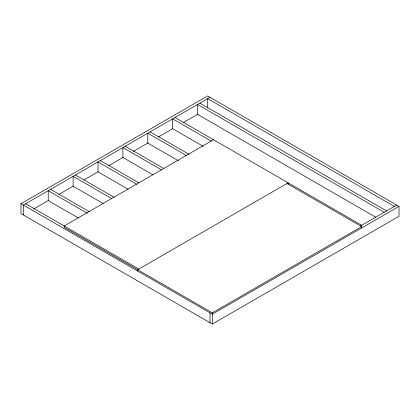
<?xml version="1.0" encoding="UTF-8"?>
<svg xmlns="http://www.w3.org/2000/svg" width="420" height="420" viewBox="0 0 420 420"><rect width="100%" height="100%" fill="white"/><g stroke="black" fill="none" stroke-linecap="round" stroke-linejoin="round"><path stroke-width="0.63" d="M21 203.716L207.669 95.944L399 206.409L399 216.284L212.331 324.056L21 213.591L21 203.716L212.331 314.181L399 206.409M210 97.288L23.331 205.06L23.331 214.94M33.547 209.044L48.3 200.529M59.078 194.303L73.264 186.113M84.042 179.891L98.228 171.701M108.439 165.805L123.191 157.285M133.403 151.389L148.155 142.874M158.366 136.978L172.552 128.788M183.335 122.567L198.083 114.046M213.502 139.724L64.166 225.939L64.166 227.288L212.331 312.832L361.667 226.616L361.667 227.96M360.266 226.076L396.669 205.06M394.333 206.409L207.669 98.637L207.669 107.898M199.889 103.126L386.558 210.898M384.221 212.247L197.558 104.475L197.558 114.356L375.711 217.208M174.998 117.495L361.667 225.267M287.002 183.509L361.667 226.616M211.25 141.12L172.667 118.844L172.667 128.725L203.306 146.412M150.113 131.864L189.263 154.471M186.359 155.489L147.777 133.214L147.777 143.094L178.416 160.781M125.223 146.234L163.805 168.509M161.469 169.859L122.887 147.583L122.887 157.463L152.959 174.825M100.333 160.603L138.915 182.879M136.584 184.228L98.002 161.952L98.002 171.833L128.069 189.194M75.442 174.972L114.025 197.248M111.694 198.597L73.111 176.321L73.111 186.202L103.183 203.564M50.557 189.341L89.135 211.617M87.37 213.292L48.221 190.691L48.221 200.571L78.293 217.933M25.667 203.716L138.831 269.052M288.167 184.18L288.167 182.831L137.666 269.724L137.666 271.068M212.331 312.832L212.331 324.056M210 312.832L210 322.712"/></g></svg>
